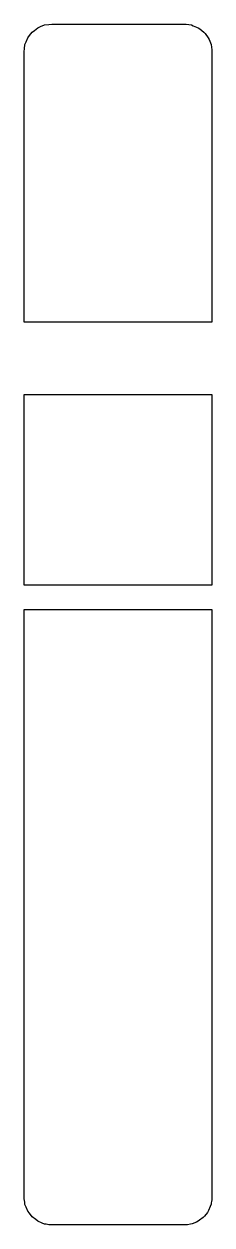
# Model space of a CAD drawing. Header units: metres. Extents: x 2.4 to 16, y -16 to 71.
import ezdxf

# ---------------------------------------------------------------- set-up
doc = ezdxf.new("R2010")
doc.units = ezdxf.units.M

msp = doc.modelspace()

# ---------------------------------------------------------------- linework, layer by layer
for p, q in [((2.986, 70.414), (3.151, 70.541)), ((3.151, 70.541), (3.4, 70.732)), ((3.4, 70.732), (3.592, 70.812)), ((3.592, 70.812), (3.882, 70.932)), ((3.882, 70.932), (4.194, 70.973)), ((4.194, 70.973), (4.4, 71)), ((4.4, 71), (11.288, 71)), ((11.288, 71), (13.199, 71)), ((13.199, 71), (14, 71)), ((14, 71), (14.141, 70.981)), ((14.141, 70.981), (14.518, 70.932)), ((14.518, 70.932), (14.649, 70.877)), ((14.649, 70.877), (15, 70.732)), ((15, 70.732), (15.113, 70.646)), ((15.113, 70.646), (15.414, 70.414)), ((2.468, 69.518), (2.548, 69.71)), ((2.548, 69.71), (2.668, 70)), ((2.668, 70), (2.794, 70.165)), ((2.794, 70.165), (2.986, 70.414)), ((15.414, 70.414), (15.501, 70.302)), ((15.501, 70.302), (15.732, 70)), ((15.732, 70), (15.786, 69.869)), ((15.786, 69.869), (15.932, 69.518)), ((2.4, 69), (2.427, 69.206)), ((2.4, 67.039), (2.4, 69)), ((2.427, 69.206), (2.468, 69.518)), ((15.932, 69.518), (15.981, 69.141)), ((15.981, 69.141), (16, 69)), ((16, 69), (16, 67.564)), ((2.4, 66.873), (2.4, 67.039)), ((16, 67.564), (16, 67.324)), ((16, 67.324), (16, 67.068)), ((16, 67.068), (16, 66.818)), ((2.4, 66.685), (2.4, 66.873)), ((2.4, 66.494), (2.4, 66.685)), ((2.4, 55.384), (2.4, 66.494)), ((16, 66.818), (16, 57.037)), ((16, 57.037), (16, 50.773)), ((16, 57.037), (16, 57.037)), ((2.4, 51.286), (2.4, 55.384)), ((2.4, 50.773), (2.4, 51.286)), ((2.4, 49.404), (2.4, 50.773)), ((16, 50.773), (16, 49.404)), ((7.774, 49.404), (2.4, 49.404)), ((16, 49.404), (7.774, 49.404)), ((2.4, 42.645), (2.4, 44.165)), ((2.4, 44.165), (10.626, 44.165)), ((10.626, 44.165), (16, 44.165)), ((16, 44.165), (16, 40.743)), ((16, 44.165), (16, 44.165)), ((2.4, 40.743), (2.4, 42.645)), ((2.4, 38.64), (2.4, 40.743)), ((16, 40.743), (16, 37.237)), ((2.4, 37.237), (2.4, 38.64)), ((2.4, 34.107), (2.4, 37.237)), ((16, 37.237), (16, 30.351)), ((2.4, 30.351), (2.4, 34.107)), ((13.214, 30.351), (2.4, 30.351)), ((16, 30.351), (13.214, 30.351)), ((2.4, 25.517), (2.4, 28.577)), ((2.4, 28.577), (5.186, 28.577)), ((5.186, 28.577), (16, 28.577)), ((16, 28.577), (16, 21.691)), ((2.4, 21.691), (2.4, 25.517)), ((2.4, 21.666), (2.4, 21.691)), ((2.4, 21.649), (2.4, 21.666)), ((2.4, 16.944), (2.4, 21.649)), ((16, 21.691), (16, 21.649)), ((16, 21.691), (16, 21.691)), ((16, 21.649), (16, 21.438)), ((16, 21.438), (16, 12.989)), ((2.4, 12.989), (2.4, 16.944)), ((2.4, 12.313), (2.4, 12.989)), ((2.4, 11.975), (2.4, 12.313)), ((16, 12.989), (16, 12.313)), ((16, 12.313), (16, 11.721)), ((2.4, 8.331), (2.4, 11.975)), ((16, 11.721), (16, 7.527)), ((2.4, 7.017), (2.4, 8.331)), ((2.4, 6.95), (2.4, 7.017)), ((16, 7.527), (16, 0.256)), ((2.4, 1.283), (2.4, 6.95)), ((2.4, 0.942), (2.4, 1.283)), ((2.4, 0.627), (2.4, 0.942)), ((2.4, 0.367), (2.4, 0.627)), ((2.4, -6.858), (2.4, 0.367)), ((16, 0.256), (16, -8.27)), ((2.4, -7.277), (2.4, -6.858)), ((2.4, -7.466), (2.4, -7.277)), ((2.4, -13.976), (2.4, -7.466)), ((16, -8.27), (16, -8.758)), ((16, -8.758), (16, -9.292)), ((16, -9.292), (16, -9.827)), ((16, -9.827), (16, -9.922)), ((16, -9.922), (16, -10.012)), ((16, -10.012), (16, -10.519)), ((16, -10.519), (16, -10.607)), ((16, -10.607), (16, -11.054)), ((16, -11.054), (16, -11.422)), ((16, -11.422), (16, -14)), ((2.4, -14), (2.4, -13.976)), ((2.407, -14.109), (2.4, -14)), ((2.447, -14.356), (2.407, -14.109)), ((2.468, -14.518), (2.447, -14.356)), ((2.544, -14.7), (2.468, -14.518)), ((2.668, -15), (2.544, -14.7)), ((15.876, -14.666), (15.754, -14.959)), ((15.937, -14.498), (15.876, -14.666)), ((15.954, -14.404), (15.937, -14.498)), ((15.971, -14.311), (15.954, -14.404)), ((15.989, -14.174), (15.971, -14.311)), ((16, -14), (15.989, -14.174)), ((2.788, -15.156), (2.668, -15)), ((2.986, -15.414), (2.788, -15.156)), ((3.244, -15.612), (2.986, -15.414)), ((3.401, -15.733), (3.244, -15.612)), ((15.11, -15.654), (14.998, -15.733)), ((15.372, -15.453), (15.11, -15.654)), ((15.471, -15.351), (15.372, -15.453)), ((15.668, -15.094), (15.471, -15.351)), ((15.754, -14.959), (15.668, -15.094)), ((3.701, -15.857), (3.401, -15.733)), ((3.882, -15.932), (3.701, -15.857)), ((3.992, -15.946), (3.882, -15.932)), ((4.204, -15.981), (3.992, -15.946)), ((4.4, -16), (4.204, -15.981)), ((10.745, -16), (4.4, -16)), ((14, -16), (10.745, -16)), ((14.223, -15.981), (14, -16)), ((14.456, -15.945), (14.223, -15.981)), ((14.57, -15.916), (14.456, -15.945)), ((14.886, -15.785), (14.57, -15.916)), ((14.998, -15.733), (14.886, -15.785))]:
    msp.add_line(p, q)

doc.saveas('drawing.dxf')
